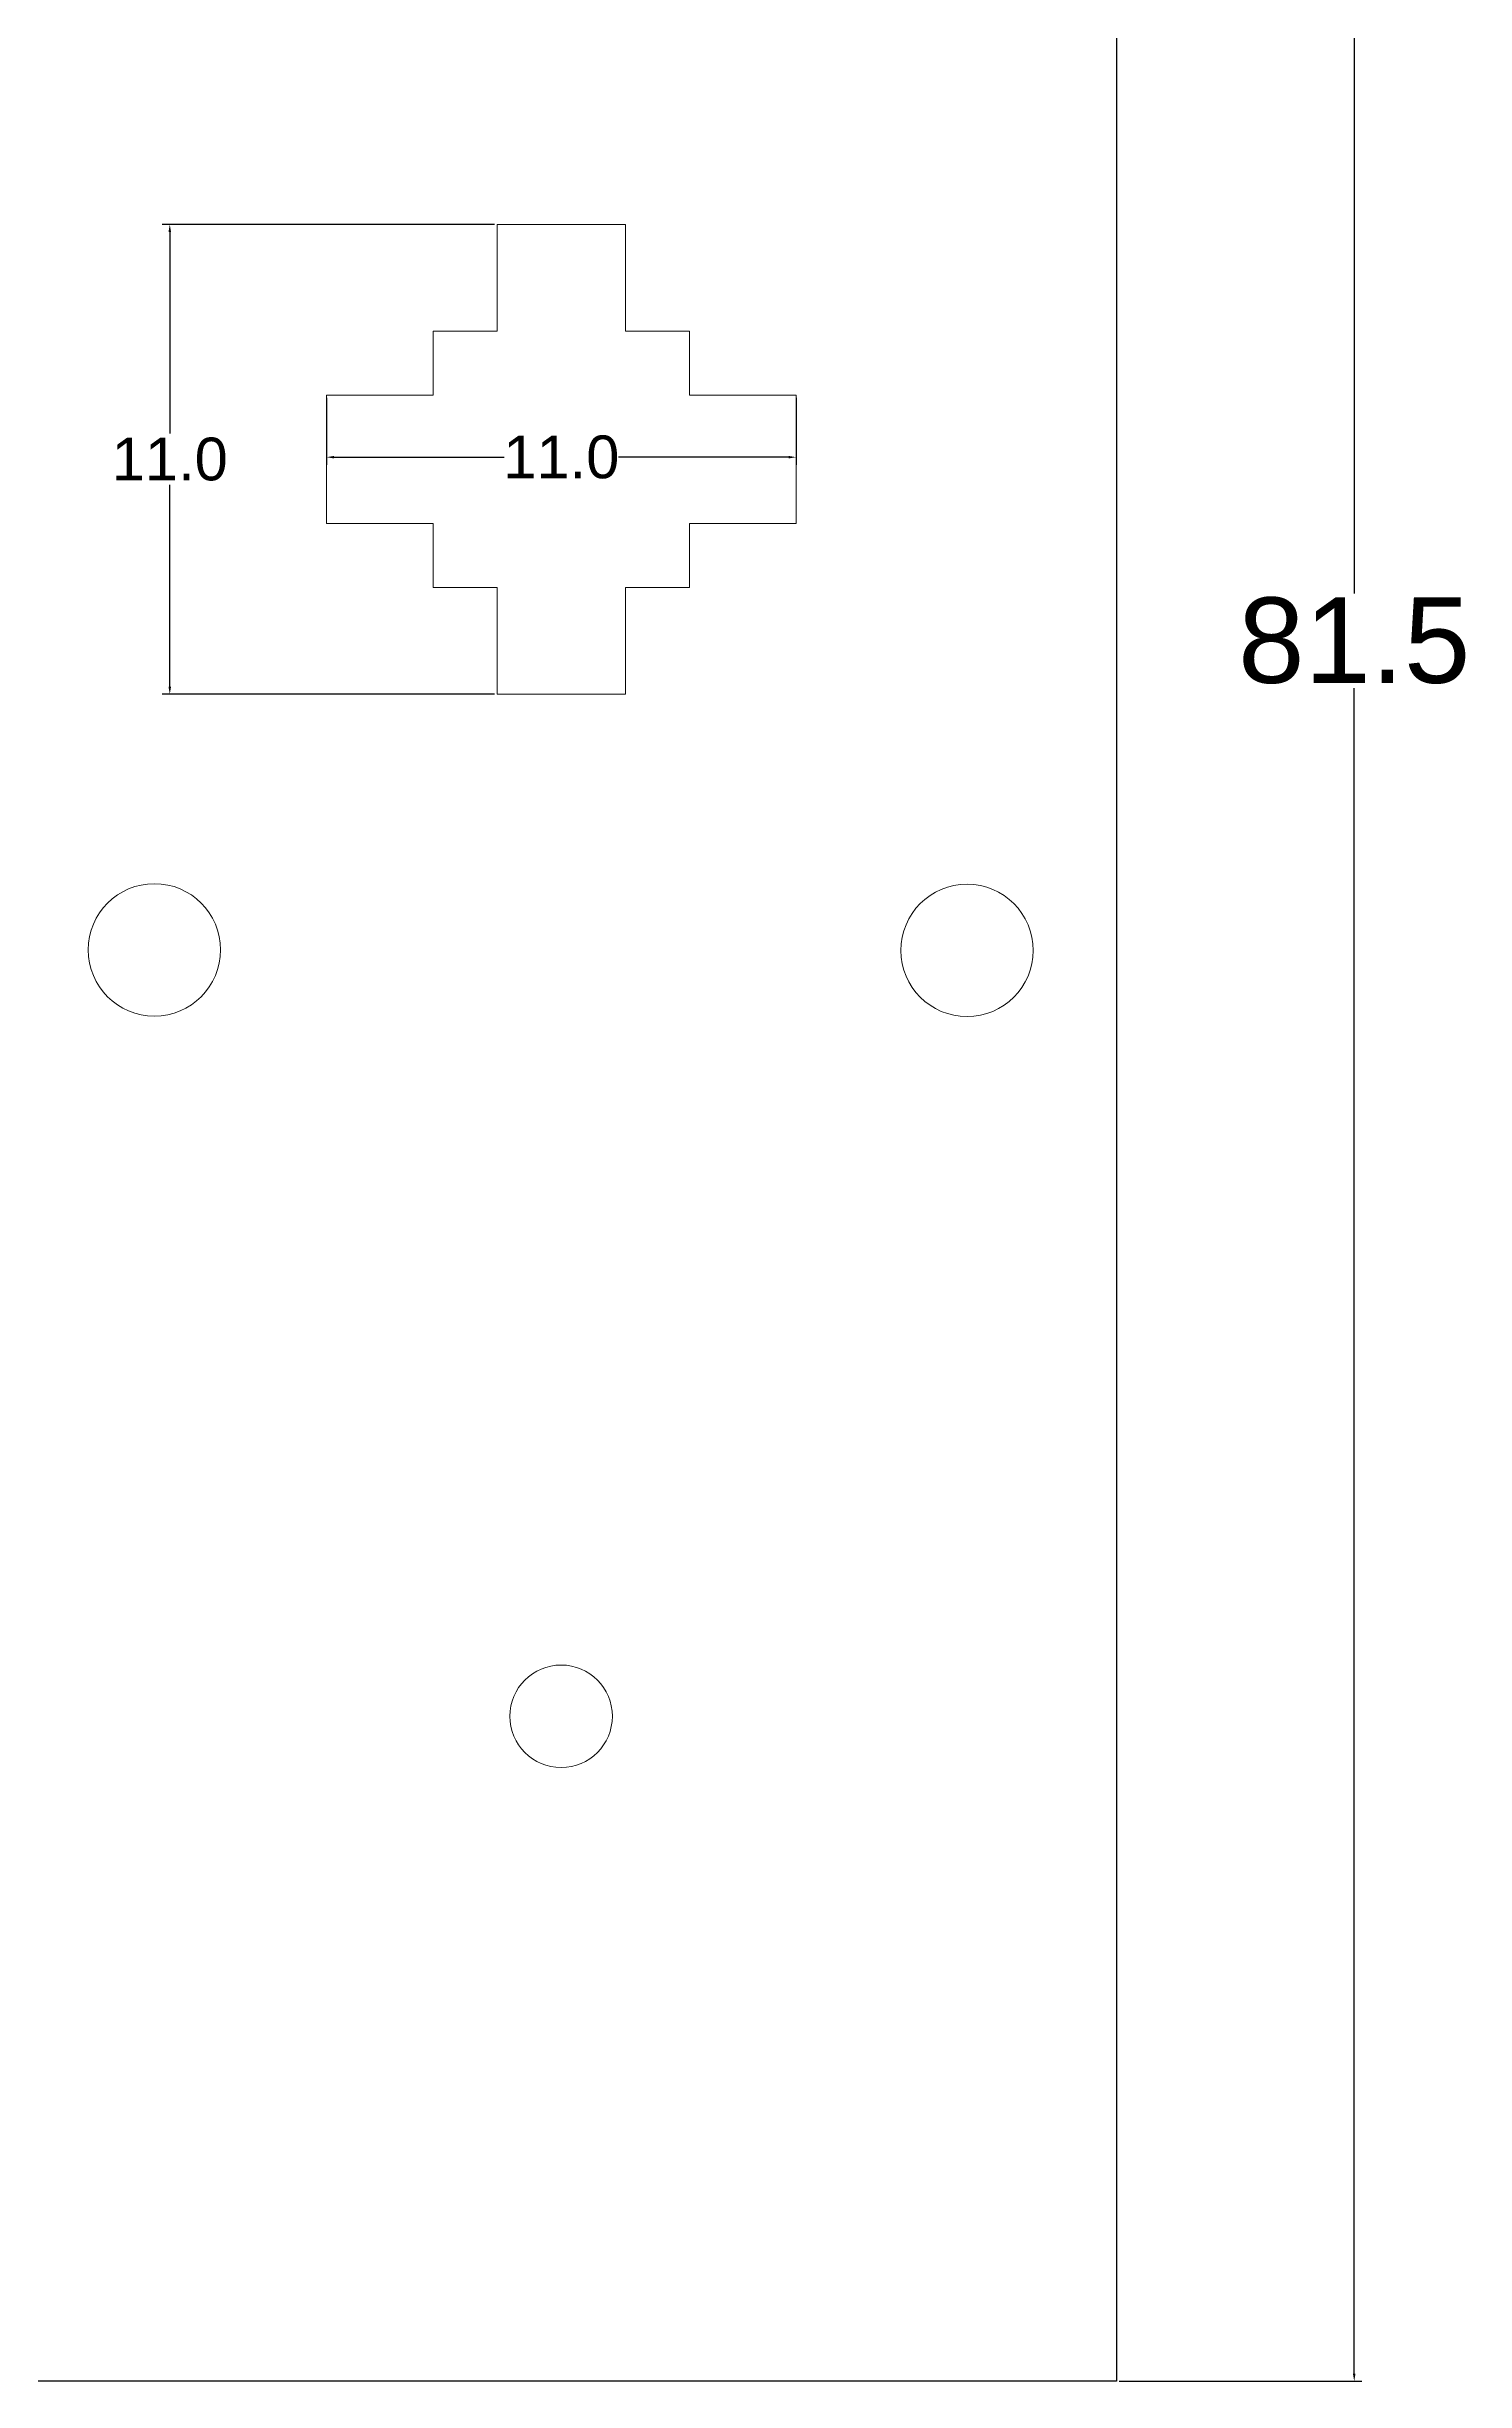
# Model space of a CAD drawing. Header units: inches. Extents: x 1 to 167, y 15 to 121.
# Drawn here: x 133.7 to 166.9, y 23.2 to 77.8 of the extents above; entities that cross this region are included whole.
import ezdxf

# ---------------------------------------------------------------- set-up
doc = ezdxf.new("R2010")
doc.units = ezdxf.units.IN
doc.header["$MEASUREMENT"] = 0
doc.styles.get("Standard").update_dxf_attribs({"font": 'arial.ttf'})
doc.dimstyles.new('Annotative', dxfattribs={"dimscale": 0, "dimtxt": 0.18, "dimasz": 0.18, "dimexe": 0.18, "dimexo": 0.0625, "dimgap": 0.09, "dimtad": 0, "dimtih": 1, "dimtoh": 1, "dimdec": 4, "dimzin": 0, "dimdsep": 46, "dimtxsty": 'Standard', "dimcen": 0.09, "dimadec": 0, "dimazin": 0, "dimtfac": 1, "dimtdec": 4, "dimtofl": 0, "dimtmove": 0, "dimatfit": 3, "dimfxl": 1, "dimtolj": 1, "dimtzin": 0, "dimarcsym": 0})
doc.dimstyles.get("Standard").update_dxf_attribs({"dimtxt": 0.18, "dimasz": 0.18, "dimexe": 0.18, "dimexo": 0.0625, "dimgap": 0.09, "dimtad": 0, "dimtih": 1, "dimtoh": 1, "dimdec": 4, "dimzin": 0, "dimdsep": 46, "dimtxsty": 'Standard', "dimcen": 0.09, "dimadec": 0, "dimazin": 0, "dimtfac": 1, "dimtdec": 4, "dimtofl": 0, "dimtmove": 0, "dimatfit": 3, "dimfxl": 1, "dimtolj": 1, "dimtzin": 0, "dimarcsym": 0})

# ---------------------------------------------------------------- blocks, each defined once
blk = doc.blocks.new('*D6')
at = {"color": 0, "lineweight": -2, "transparency": 16777216}
for p, q in [((158.777, 104.659), (164.462, 104.659)), ((164.282, 104.479), (164.282, 65.02)), ((164.282, 23.339), (164.282, 62.798)), ((158.777, 23.159), (164.462, 23.159))]:
    blk.add_line(p, q, dxfattribs=at)
at = {"color": 0, "transparency": 16777216}
for points in [[(164.252, 104.479), (164.312, 104.479), (164.282, 104.659)], [(164.252, 23.339), (164.312, 23.339), (164.282, 23.159)]]:
    blk.add_solid(points, dxfattribs=at)
at = {"layer": 'Defpoints', "color": 0, "transparency": 16777216}
for p in [(158.715, 104.659), (158.715, 23.159), (164.282, 23.159)]:
    blk.add_point(p, dxfattribs=at)
at = {"color": 0, "transparency": 16777216, "insert": (164.282, 63.909), "char_height": 0.18, "attachment_point": 5}
blk.add_mtext('\\A1;{\\H11.11111x;81.5}', dxfattribs=at)
blk = doc.blocks.new('*D11')
at = {"color": 0, "lineweight": -2, "transparency": 16777216}
for p, q in [((140.215, 69.596), (140.215, 68.028)), ((151.215, 69.596), (151.215, 68.028)), ((140.395, 68.208), (144.375, 68.208)), ((151.035, 68.208), (147.055, 68.208))]:
    blk.add_line(p, q, dxfattribs=at)
at = {"color": 0, "transparency": 16777216}
for points in [[(140.395, 68.238), (140.395, 68.178), (140.215, 68.208)], [(151.035, 68.238), (151.035, 68.178), (151.215, 68.208)]]:
    blk.add_solid(points, dxfattribs=at)
at = {"layer": 'Defpoints', "color": 0, "transparency": 16777216}
for p in [(140.215, 69.659), (151.215, 69.659), (151.215, 68.208)]:
    blk.add_point(p, dxfattribs=at)
at = {"color": 0, "transparency": 16777216, "insert": (145.715, 68.208), "char_height": 0.18, "attachment_point": 5}
blk.add_mtext('\\A1;{\\H5.55556x;11.0}', dxfattribs=at)
blk = doc.blocks.new('*D12')
at = {"color": 0, "lineweight": -2, "transparency": 16777216}
for p, q in [((144.152, 73.659), (136.366, 73.659)), ((136.546, 73.479), (136.546, 68.759)), ((136.546, 62.839), (136.546, 67.558)), ((144.152, 62.659), (136.366, 62.659))]:
    blk.add_line(p, q, dxfattribs=at)
at = {"color": 0, "transparency": 16777216}
for points in [[(136.516, 73.479), (136.576, 73.479), (136.546, 73.659)], [(136.516, 62.839), (136.576, 62.839), (136.546, 62.659)]]:
    blk.add_solid(points, dxfattribs=at)
at = {"layer": 'Defpoints', "color": 0, "transparency": 16777216}
for p in [(144.215, 73.659), (136.546, 62.659), (144.215, 62.659)]:
    blk.add_point(p, dxfattribs=at)
at = {"color": 0, "transparency": 16777216, "insert": (136.546, 68.159), "char_height": 0.18, "attachment_point": 5}
blk.add_mtext('\\A1;{\\H5.55556x;11.0}', dxfattribs=at)

msp = doc.modelspace()

# ---------------------------------------------------------------- linework, layer by layer
for p, q in [((158.71493, 104.65873), (158.71493, 23.15873)), ((158.71493, 23.15873), (132.71493, 23.15873))]:
    msp.add_line(p, q)
at = {"linetype": 'Continuous', "lineweight": 0}
for p, q in [((147.21494, 73.65881), (144.21494, 73.65881)), ((144.21494, 73.65881), (144.21494, 71.15881)), ((147.21494, 71.15881), (147.21494, 73.65881)), ((142.71494, 71.15881), (144.21494, 71.15881)), ((142.71494, 71.15881), (142.71494, 69.65881)), ((147.21494, 71.15881), (148.71494, 71.15881)), ((148.71494, 71.15881), (148.71494, 69.65881)), ((142.71494, 69.65881), (140.21494, 69.65881)), ((140.21494, 69.65881), (140.21494, 66.65881)), ((148.71494, 69.65881), (151.21494, 69.65881)), ((151.21494, 69.65881), (151.21494, 66.65881)), ((142.71494, 66.65881), (140.21494, 66.65881)), ((142.71494, 66.65881), (142.71494, 65.15881)), ((148.71494, 66.65881), (148.71494, 65.15881)), ((151.21494, 66.65881), (148.71494, 66.65881)), ((142.71494, 65.15881), (144.21494, 65.15881)), ((144.21494, 65.15881), (144.21494, 62.65881)), ((148.71494, 65.15881), (147.21494, 65.15881)), ((147.21494, 62.65881), (147.21494, 65.15881)), ((144.21494, 62.65881), (147.21494, 62.65881))]:
    msp.add_line(p, q, dxfattribs=at)
for centre, radius in [((136.18603, 56.67234), 1.55), ((155.21484, 56.6595), 1.55), ((145.71014, 38.72881), 1.2)]:
    msp.add_circle(centre, radius, dxfattribs=at)

# ---------------------------------------------------------------- dimensions: what is measured, and where the dimension line sits
dim = msp.add_aligned_dim(p1=(158.71493, 104.65873), p2=(158.71493, 23.15873), distance=5.56703, text='{\\H11.11111x;81.5}', dimstyle='Standard')
dim.commit()
dim.dimension.update_dxf_attribs({"geometry": '*D6', "text_midpoint": (164.28196, 63.90873)})
dim = msp.add_linear_dim(base=(136.54592, 62.65881), p1=(144.21494, 73.65881), p2=(144.21494, 62.65881), angle=90, text='{\\H5.55556x;11.0}', dimstyle='Annotative')
dim.commit()
dim.dimension.update_dxf_attribs({"geometry": '*D12', "text_midpoint": (136.54592, 68.15881)})
dim = msp.add_linear_dim(base=(151.21494, 68.20787), p1=(140.21494, 69.65881), p2=(151.21494, 69.65881), text='{\\H5.55556x;11.0}', dimstyle='Annotative')
dim.commit()
dim.dimension.update_dxf_attribs({"geometry": '*D11', "text_midpoint": (145.71494, 68.20787)})

doc.saveas('drawing.dxf')
